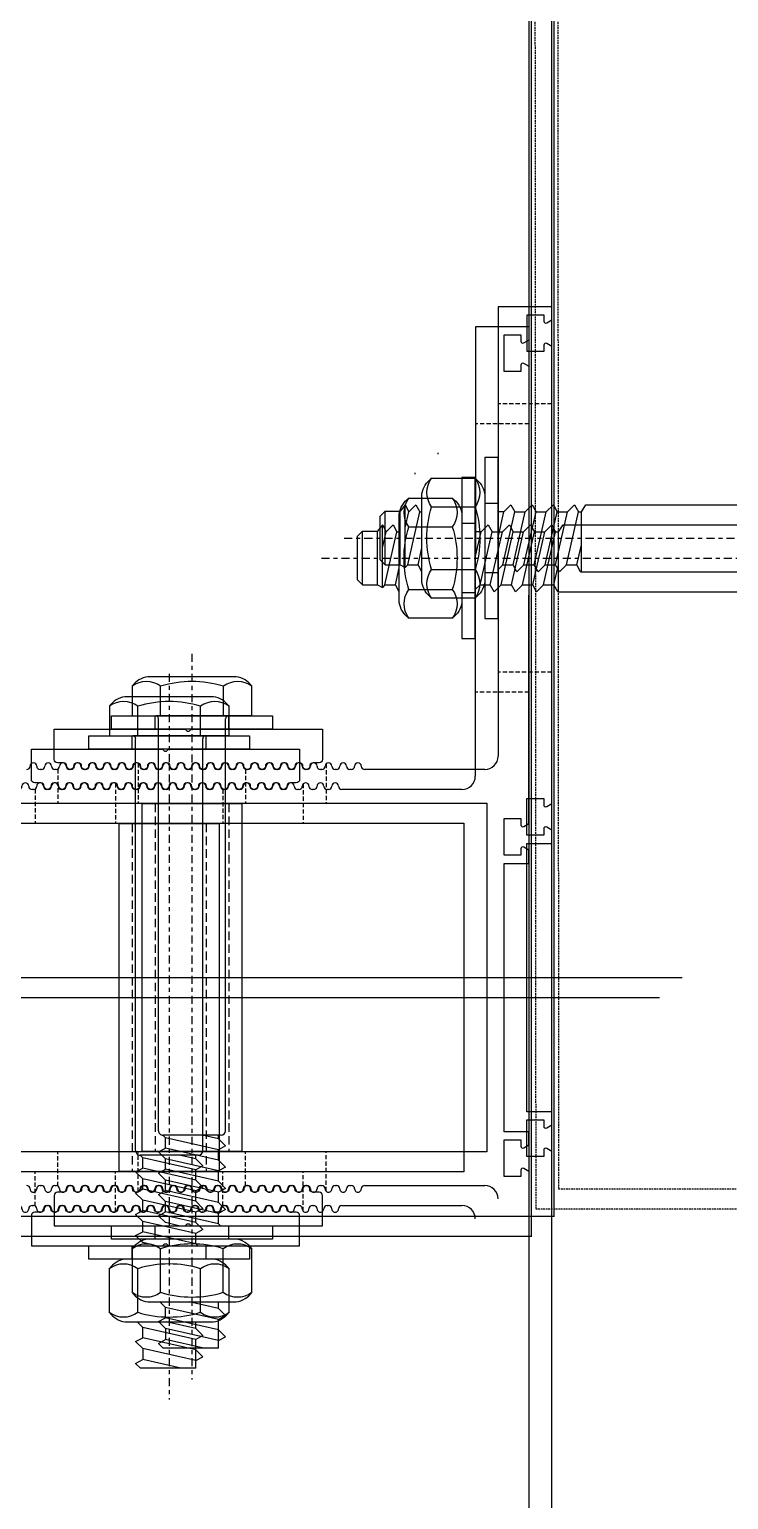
# Model space of a CAD drawing. Header units: inches. Extents: x 4821 to 127877, y 58012 to 433683.
# Drawn here: x 34512.4 to 34616.7, y 148843.4 to 149062.5 of the extents above; entities that cross this region are included whole.
import ezdxf

# ---------------------------------------------------------------- set-up
doc = ezdxf.new("R2010")
doc.units = ezdxf.units.IN
doc.header["$MEASUREMENT"] = 0
for name, pattern in [('$0$HIDDEN', [0.375, 0.25, -0.125]), ('$1$Center', [29.999999, 12, -6, 6, -6]), ('$1$DASHED', [19.05, 12.7, -6.35])]:
    doc.linetypes.add(name, pattern=pattern)
for name, color, linetype in [('$1$BEAM', 2, 'Continuous'), ('A-WAL-CMU', 7, 'Continuous'), ('A-WAL-LOW', 41, 'Continuous'), ('A-WIN', 141, 'Continuous')]:
    doc.layers.add(name, color=color, linetype=linetype)

# ---------------------------------------------------------------- blocks, each defined once
blk = doc.blocks.new('$1$samola')
at = {"color": 71}
for p, q in [((-4.67, 7.92), (-4.67, 1.43)), ((4.68, 7.92), (4.68, 1.43))]:
    blk.add_line(p, q, dxfattribs=at)
blk.add_lwpolyline([(-8.93, 1.43, 0.202618), (-6.6, 0), (6.6, 0, 0.202618), (8.93, 1.43), (8.93, 7.92, 0.202618), (6.6, 9.35), (-6.6, 9.35, 0.202618), (-8.93, 7.92)], format="xyb", close=True, dxfattribs=at)
for points in [[(8.93, 7.92, 0.330304), (4.68, 7.92, 0.151843), (-4.67, 7.92, 0.330304), (-8.93, 7.92)], [(-8.93, 1.43, 0.330304), (-4.67, 1.43, 0.151843), (4.68, 1.43, 0.330304), (8.93, 1.43)]]:
    blk.add_lwpolyline(points, format="xyb", dxfattribs=at)
blk = doc.blocks.new('$1$GSAnchorM10x100')
at = {"layer": '$1$BEAM', "color": 71}
for p, q in [((-81.41, -6), (-81.41, 6)), ((-78.91, 6), (-81.41, 6)), ((-78.91, -6), (-78.91, 6)), ((-78.91, 6), (-69.41, 3.96)), ((-69.41, 1), (-69.41, 4.96)), ((-64.08, 4.96), (-69.41, 4.96)), ((-64.09, 4.68), (-63.94, 4.11)), ((-63.76, 5.28), (-62.12, 5.8)), ((-60.31, 5.02), (-60.04, 4.45)), ((-44.41, 4.96), (-60.28, 4.96)), ((-44.41, 1), (-44.41, 4.96)), ((-13.09, 4.96), (-42.41, 4.96)), ((-42.41, -5.04), (-42.41, 4.96)), ((-12.41, 3.92), (-13.09, 4.96)), ((-11.4, 4.96), (-11.98, 3.92)), ((-10.36, 3.92), (-11.4, 4.96)), ((-8.24, 4.96), (-8.82, 3.92)), ((-7.19, 3.92), (-8.24, 4.96)), ((-5.08, 4.96), (-5.65, 3.92)), ((-4.03, 3.92), (-5.08, 4.96)), ((-1.91, 4.96), (-2.49, 3.92)), ((-0.86, 3.92), (-1.91, 4.96)), ((0, 5.16), (2, 5.16)), ((12.25, 4.96), (11.68, 3.92)), ((13.3, 3.92), (12.26, 4.96)), ((13.84, 4.96), (13.3, 3.92)), ((13.84, -4.37), (13.84, 4.96)), ((13.84, 4.96), (14.59, 4)), ((-60.49, 3.74), (-63.46, 3.74)), ((-42.41, 2.96), (-44.41, 2.96)), ((-12.41, -5), (-12.41, 3.92)), ((-11.98, 3.92), (-12.41, 3.92)), ((-10.19, -3.99), (-11.98, 3.92)), ((-8.57, -3.99), (-10.36, 3.92)), ((-8.82, 3.92), (-10.36, 3.92)), ((-7.03, -3.99), (-8.82, 3.92)), ((-5.4, -3.99), (-7.19, 3.92)), ((-5.65, 3.92), (-7.19, 3.92)), ((-3.86, -3.99), (-5.65, 3.92)), ((-2.24, -3.99), (-4.03, 3.92)), ((-2.49, 3.92), (-4.03, 3.92)), ((-0.7, -3.99), (-2.49, 3.92)), ((0, 0.1), (-0.86, 3.92)), ((-0.86, 3.92), (0, 3.92)), ((11.68, 3.92), (11.35, 3.92)), ((13.47, -3.99), (11.68, 3.92)), ((13.84, 1.52), (13.3, 3.92)), ((14.59, -4), (14.59, 4)), ((16.84, 4), (14.59, 4)), ((16.84, -4), (16.84, 4)), ((16.84, 4), (17.59, 3.25)), ((17.59, -3.25), (17.59, 3.25)), ((-59.41, 1), (-69.41, 1)), ((-59.41, 1), (-59.41, 1.54)), ((-54.41, 1), (-54.41, 1.54)), ((-44.41, 1), (-54.41, 1)), ((-69.41, -5.04), (-69.41, -1)), ((-59.41, -1), (-69.41, -1)), ((-59.41, -1.54), (-59.41, -1)), ((-44.41, -1), (-54.41, -1)), ((-54.41, -1.54), (-54.41, -1)), ((-44.41, -5.04), (-44.41, -1)), ((-11.73, -3.99), (-12.41, -1.02)), ((11.92, -3.99), (11.35, -1.45)), ((-78.91, -6), (-69.41, -4.04)), ((-64.09, -4.68), (-63.94, -4.11)), ((-60.49, -3.74), (-63.46, -3.74)), ((-42.41, -3.04), (-44.41, -3.04)), ((-12.31, -5.04), (-11.73, -3.99)), ((-10.19, -3.99), (-11.73, -3.99)), ((-10.19, -3.99), (-9.14, -5.04)), ((-9.14, -5.04), (-8.57, -3.99)), ((-7.03, -3.99), (-8.57, -3.99)), ((-7.03, -3.99), (-5.98, -5.04)), ((-5.98, -5.04), (-5.4, -3.99)), ((-3.86, -3.99), (-5.4, -3.99)), ((-3.86, -3.99), (-2.81, -5.04)), ((-2.81, -5.04), (-2.24, -3.99)), ((-0.7, -3.99), (-2.24, -3.99)), ((-0.7, -3.99), (0, -4.69)), ((11.35, -5.04), (11.92, -3.99)), ((13.47, -3.99), (11.92, -3.99)), ((13.47, -3.99), (13.84, -4.37)), ((14.59, -4), (13.84, -4.37)), ((16.84, -4), (14.59, -4)), ((16.84, -4), (17.59, -3.25)), ((-78.91, -6), (-81.41, -6)), ((-64.05, -5.04), (-69.41, -5.04)), ((-63.76, -5.28), (-62.12, -5.8)), ((-44.41, -5.04), (-60.32, -5.04)), ((-60.31, -5.02), (-60.04, -4.45)), ((-12.31, -5.04), (-42.41, -5.04)), ((-12.41, -4.94), (-12.31, -5.04)), ((0, -5.16), (2, -5.16))]:
    blk.add_line(p, q, dxfattribs=at)
blk.add_lwpolyline([(2, -12), (0, -12), (0, 12), (2, 12)], close=True, dxfattribs=at)
for centre, radius, start, end in [((-63.61, 4.81), 0.5, 107.63, 195.0687), ((-61.66, 4.37), 1.5, 25.4904, 107.63), ((-60.49, 4.24), 0.5, 270, 25.4904), ((-63.46, 4.24), 0.5, 195.0687, 270), ((-56.91, 1.54), 2.5, 0, 180), ((-56.91, 0.95), 2.5, 0, 180), ((-56.91, -1.01), 2.5, 180, 0), ((-56.91, -1.54), 2.5, 180, 0), ((-63.46, -4.24), 0.5, 90, 164.9313), ((-60.49, -4.24), 0.5, 334.5096, 90), ((-63.61, -4.81), 0.5, 164.9313, 252.37), ((-61.66, -4.37), 1.5, 252.37, 334.5096)]:
    blk.add_arc(centre, radius, start, end, dxfattribs=at)
at = {"color": 2, "linetype": '$1$Center', "ltscale": 0.1}
blk.add_line((22.95, 0), (-83.79, 0), dxfattribs=at)
at = {"layer": '$1$BEAM', "color": 71, "rotation": 270}
blk.add_blockref('$1$samola', (2, 0), dxfattribs=at)
blk = doc.blocks.new('FIRST SLAB EDGE')
at = {"layer": '$1$BEAM', "color": 31, "linetype": '$1$DASHED', "ltscale": 0.05, "extrusion": (-5.69003e-07, 1.56101e-06, 1)}
for p, q in [((1142767.3, -1728392.35, 0), (1142759.3, -1728392.35, 0)), ((1142767.29, -1728432.35, 0), (1142759.29, -1728432.35, 0)), ((1142705.64, -1728445.92, 0), (1142705.64, -1728451.85, 0)), ((1142733.64, -1728445.99, 0), (1142733.64, -1728451.85, 0)), ((1142693.64, -1728446.78, 0), (1142693.64, -1728451.85, 0)), ((1142721.64, -1728446.83, 0), (1142721.64, -1728451.85, 0)), ((1142693.64, -1728508.92, 0), (1142693.64, -1728503.85, 0)), ((1142705.64, -1728509.78, 0), (1142705.64, -1728503.85, 0)), ((1142721.64, -1728508.87, 0), (1142721.64, -1728503.85, 0)), ((1142733.64, -1728509.71, 0), (1142733.64, -1728503.85, 0))]:
    blk.add_line(p, q, dxfattribs=at)
at = {"layer": '$1$BEAM', "color": 21, "linetype": '$1$DASHED', "ltscale": 0.1, "extrusion": (-5.69003e-07, 1.56101e-06, 1)}
for p, q in [((1142708.14, -1728451.95, 0), (1142708.14, -1728503.75, 0)), ((1142719.14, -1728451.95, 0), (1142719.14, -1728503.75, 0))]:
    blk.add_line(p, q, dxfattribs=at)
at = {"layer": '$1$BEAM', "extrusion": (-5.69003e-07, 1.56101e-06, 1)}
blk.add_line((1142709.69, -1728530.19, 0), (1142708.64, -1728529.14, 0), dxfattribs=at)
at = {"layer": '$1$BEAM', "color": 21, "extrusion": (-5.69003e-07, 1.56101e-06, 1), "elevation": -3.35}
blk.add_lwpolyline([(1142706.14, -1728451.95), (1142706.14, -1728503.75), (1142721.14, -1728503.75), (1142721.14, -1728451.95)], close=True, dxfattribs=at)
at = {"color": 31, "extrusion": (-5.69003e-07, 1.56101e-06, 1)}
for p, q in [((1142759.3, -1728377.85, 0), (1142759.29, -1728444.85, 0)), ((1142767.3, -1728377.85, 0), (1142759.3, -1728377.85, 0)), ((1142767.3, -1728379.83, 0), (1142767.3, -1728377.85, 0)), ((1142763.6, -1728384.55, 0), (1142763.6, -1728379.05, 0)), ((1142763.6, -1728379.05, 0), (1142766.1, -1728379.05, 0)), ((1142766.1, -1728379.05, 0), (1142766.1, -1728380, 0)), ((1142766.55, -1728380.26, 0), (1142767.3, -1728379.83, 0)), ((1142766.1, -1728384.55, 0), (1142763.6, -1728384.55, 0)), ((1142766.1, -1728383.6, 0), (1142766.1, -1728384.55, 0)), ((1142767.3, -1728383.77, 0), (1142766.55, -1728383.34, 0)), ((1142767.29, -1728451.93, 0), (1142767.3, -1728383.77, 0)), ((1142691.19, -1728446.85, 0), (1142690.99, -1728446.85, 0)), ((1142693.39, -1728446.85, 0), (1142693.19, -1728446.85, 0)), ((1142695.59, -1728446.85, 0), (1142695.39, -1728446.85, 0)), ((1142697.79, -1728446.85, 0), (1142697.59, -1728446.85, 0)), ((1142699.99, -1728446.85, 0), (1142699.79, -1728446.85, 0)), ((1142702.19, -1728446.85, 0), (1142701.99, -1728446.85, 0)), ((1142704.39, -1728446.85, 0), (1142704.19, -1728446.85, 0)), ((1142706.59, -1728446.85, 0), (1142706.39, -1728446.85, 0)), ((1142708.79, -1728446.85, 0), (1142708.59, -1728446.85, 0)), ((1142710.99, -1728446.85, 0), (1142710.79, -1728446.85, 0)), ((1142713.19, -1728446.85, 0), (1142712.99, -1728446.85, 0)), ((1142715.39, -1728446.85, 0), (1142715.19, -1728446.85, 0)), ((1142717.59, -1728446.85, 0), (1142717.39, -1728446.85, 0)), ((1142719.79, -1728446.85, 0), (1142719.59, -1728446.85, 0)), ((1142721.99, -1728446.85, 0), (1142721.79, -1728446.85, 0)), ((1142724.19, -1728446.85, 0), (1142723.99, -1728446.85, 0)), ((1142726.39, -1728446.85, 0), (1142726.19, -1728446.85, 0)), ((1142728.59, -1728446.85, 0), (1142728.39, -1728446.85, 0)), ((1142730.79, -1728446.85, 0), (1142730.59, -1728446.85, 0)), ((1142732.99, -1728446.85, 0), (1142732.79, -1728446.85, 0)), ((1142735.19, -1728446.85, 0), (1142734.99, -1728446.85, 0)), ((1142737.39, -1728446.85, 0), (1142737.19, -1728446.85, 0)), ((1142757.29, -1728446.85, 0), (1142739.39, -1728446.85, 0)), ((1142669.69, -1728451.85, 0), (1142757.59, -1728451.85, 0)), ((1142757.59, -1728451.85, 0), (1142757.59, -1728503.85, 0)), ((1142763.59, -1728456.65, 0), (1142763.59, -1728451.15, 0)), ((1142763.59, -1728451.15, 0), (1142766.09, -1728451.15, 0)), ((1142766.09, -1728451.15, 0), (1142766.09, -1728452.1, 0)), ((1142766.54, -1728452.36, 0), (1142767.29, -1728451.93, 0)), ((1142766.09, -1728456.65, 0), (1142763.59, -1728456.65, 0)), ((1142766.09, -1728455.7, 0), (1142766.09, -1728456.65, 0)), ((1142767.29, -1728455.87, 0), (1142766.54, -1728455.44, 0)), ((1142767.29, -1728457.85, 0), (1142767.29, -1728455.87, 0)), ((1142763.59, -1728497.85, 0), (1142763.59, -1728457.85, 0)), ((1142763.59, -1728457.85, 0), (1142767.29, -1728457.85, 0)), ((1142767.29, -1728497.85, 0), (1142763.59, -1728497.85, 0)), ((1142763.59, -1728504.55, 0), (1142763.59, -1728499.05, 0)), ((1142763.59, -1728499.05, 0), (1142766.09, -1728499.05, 0)), ((1142766.09, -1728499.05, 0), (1142766.09, -1728500, 0)), ((1142767.29, -1728499.83, 0), (1142767.29, -1728497.85, 0)), ((1142766.54, -1728500.26, 0), (1142767.29, -1728499.83, 0)), ((1142767.29, -1728503.77, 0), (1142766.54, -1728503.34, 0)), ((1142757.59, -1728503.85, 0), (1142669.69, -1728503.85, 0)), ((1142766.09, -1728504.55, 0), (1142763.59, -1728504.55, 0)), ((1142766.09, -1728503.6, 0), (1142766.09, -1728504.55, 0)), ((1142690.99, -1728508.85, 0), (1142691.19, -1728508.85, 0)), ((1142693.19, -1728508.85, 0), (1142693.39, -1728508.85, 0)), ((1142695.39, -1728508.85, 0), (1142695.59, -1728508.85, 0)), ((1142697.59, -1728508.85, 0), (1142697.79, -1728508.85, 0)), ((1142699.79, -1728508.85, 0), (1142699.99, -1728508.85, 0)), ((1142701.99, -1728508.85, 0), (1142702.19, -1728508.85, 0)), ((1142704.19, -1728508.85, 0), (1142704.39, -1728508.85, 0)), ((1142706.39, -1728508.85, 0), (1142706.59, -1728508.85, 0)), ((1142708.59, -1728508.85, 0), (1142708.79, -1728508.85, 0)), ((1142710.79, -1728508.85, 0), (1142710.99, -1728508.85, 0)), ((1142712.99, -1728508.85, 0), (1142713.19, -1728508.85, 0)), ((1142715.19, -1728508.85, 0), (1142715.39, -1728508.85, 0)), ((1142717.39, -1728508.85, 0), (1142717.59, -1728508.85, 0)), ((1142719.59, -1728508.85, 0), (1142719.79, -1728508.85, 0)), ((1142721.79, -1728508.85, 0), (1142721.99, -1728508.85, 0)), ((1142723.99, -1728508.85, 0), (1142724.19, -1728508.85, 0)), ((1142726.19, -1728508.85, 0), (1142726.39, -1728508.85, 0)), ((1142728.39, -1728508.85, 0), (1142728.59, -1728508.85, 0)), ((1142730.59, -1728508.85, 0), (1142730.79, -1728508.85, 0)), ((1142732.79, -1728508.85, 0), (1142732.99, -1728508.85, 0)), ((1142734.99, -1728508.85, 0), (1142735.19, -1728508.85, 0)), ((1142737.19, -1728508.85, 0), (1142737.39, -1728508.85, 0)), ((1142739.39, -1728508.85, 0), (1142757.29, -1728508.85, 0))]:
    blk.add_line(p, q, dxfattribs=at)
at = {"color": 16, "linetype": 'Continuous', "extrusion": (-5.69003e-07, 1.56101e-06, 1)}
blk.add_line((1142750.29, -1728399.65, 0), (1142750.29, -1728399.85, 0), dxfattribs=at)
at = {"color": 2, "linetype": '$1$Center', "ltscale": 0.1, "extrusion": (-5.69003e-07, 1.56101e-06, 1)}
blk.add_line((1142713.64, -1728429.59, 0), (1142713.64, -1728537.78, 0), dxfattribs=at)
at = {"color": 71, "extrusion": (-5.69003e-07, 1.56101e-06, 1)}
for p, q in [((1142708.97, -1728438.85, 0), (1142708.97, -1728434.44, 0)), ((1142718.32, -1728438.85, 0), (1142718.32, -1728434.44, 0)), ((1142704.72, -1728438.85, 0), (1142708.23, -1728438.85, 0)), ((1142708.14, -1728440.85, 0), (1142708.14, -1728438.85, 0)), ((1142719.06, -1728438.85, 0), (1142708.23, -1728438.85, 0)), ((1142708.64, -1728500.68, 0), (1142708.64, -1728439.27, 0)), ((1142718.65, -1728500.68, 0), (1142718.65, -1728439.27, 0)), ((1142722.57, -1728438.85, 0), (1142719.06, -1728438.85, 0)), ((1142719.15, -1728440.85, 0), (1142719.15, -1728438.85, 0)), ((1142709.69, -1728501.74, 0), (1142709.3, -1728501.35, 0)), ((1142717.98, -1728501.35, 0), (1142709.31, -1728501.35, 0)), ((1142717.6, -1728501.9, 0), (1142715.15, -1728501.35, 0)), ((1142717.6, -1728501.9, 0), (1142717.6, -1728501.35, 0)), ((1142708.64, -1728503.85, 0), (1142709.69, -1728503.28, 0)), ((1142717.6, -1728503.53, 0), (1142709.69, -1728501.74, 0)), ((1142709.69, -1728503.28, 0), (1142709.69, -1728501.74, 0)), ((1142717.6, -1728505.07, 0), (1142709.69, -1728503.28, 0)), ((1142717.6, -1728501.9, 0), (1142718.65, -1728502.95, 0)), ((1142718.65, -1728502.95, 0), (1142717.6, -1728503.53, 0)), ((1142717.6, -1728505.07, 0), (1142717.6, -1728503.53, 0)), ((1142709.69, -1728504.9, 0), (1142708.64, -1728503.85, 0)), ((1142717.6, -1728506.69, 0), (1142709.69, -1728504.9, 0)), ((1142709.69, -1728506.44, 0), (1142709.69, -1728504.9, 0)), ((1142717.6, -1728505.07, 0), (1142718.65, -1728506.12, 0)), ((1142708.64, -1728507.02, 0), (1142709.69, -1728506.44, 0)), ((1142709.69, -1728508.07, 0), (1142708.64, -1728507.02, 0)), ((1142717.6, -1728508.23, 0), (1142709.69, -1728506.44, 0)), ((1142718.65, -1728506.12, 0), (1142717.6, -1728506.69, 0)), ((1142717.6, -1728508.23, 0), (1142717.6, -1728506.69, 0)), ((1142708.64, -1728510.18, 0), (1142709.69, -1728509.61, 0)), ((1142717.6, -1728509.85, 0), (1142709.69, -1728508.07, 0)), ((1142709.69, -1728509.61, 0), (1142709.69, -1728508.07, 0)), ((1142717.6, -1728511.4, 0), (1142709.69, -1728509.61, 0)), ((1142717.6, -1728508.23, 0), (1142718.65, -1728509.28, 0)), ((1142718.65, -1728509.28, 0), (1142717.6, -1728509.85, 0)), ((1142717.6, -1728511.4, 0), (1142717.6, -1728509.85, 0)), ((1142709.69, -1728511.23, 0), (1142708.64, -1728510.18, 0)), ((1142709.69, -1728512.77, 0), (1142709.69, -1728511.23, 0)), ((1142717.6, -1728513.02, 0), (1142709.69, -1728511.23, 0)), ((1142717.6, -1728511.4, 0), (1142718.65, -1728512.44, 0)), ((1142708.64, -1728513.35, 0), (1142709.69, -1728512.77, 0)), ((1142709.69, -1728514.39, 0), (1142708.64, -1728513.35, 0)), ((1142717.6, -1728514.56, 0), (1142709.69, -1728512.77, 0)), ((1142711.7, -1728514.85, 0), (1142709.69, -1728514.39, 0)), ((1142718.65, -1728512.44, 0), (1142717.6, -1728513.02, 0)), ((1142717.6, -1728514.56, 0), (1142717.6, -1728513.02, 0)), ((1142708.14, -1728516.85, 0), (1142708.14, -1728514.85, 0)), ((1142717.6, -1728514.56, 0), (1142717.89, -1728514.85, 0)), ((1142719.15, -1728516.85, 0), (1142719.15, -1728514.85, 0)), ((1142709.69, -1728527.03, 0), (1142708.86, -1728526.2, 0)), ((1142717.6, -1728528.82, 0), (1142709.69, -1728527.03, 0)), ((1142709.69, -1728528.57, 0), (1142709.69, -1728527.03, 0)), ((1142717.6, -1728527.19, 0), (1142713.21, -1728526.2, 0)), ((1142717.6, -1728527.19, 0), (1142717.6, -1728526.2, 0)), ((1142717.6, -1728527.19, 0), (1142718.65, -1728528.24, 0)), ((1142708.64, -1728529.14, 0), (1142709.69, -1728528.57, 0)), ((1142717.6, -1728530.36, 0), (1142709.69, -1728528.57, 0)), ((1142718.65, -1728528.24, 0), (1142717.6, -1728528.82, 0)), ((1142717.6, -1728530.36, 0), (1142717.6, -1728528.82, 0)), ((1142708.64, -1728532.39, 0), (1142709.69, -1728531.81, 0)), ((1142717.6, -1728531.98, 0), (1142709.69, -1728530.19, 0)), ((1142709.69, -1728530.19, 0), (1142709.69, -1728531.81, 0)), ((1142715.4, -1728533.11, 0), (1142709.69, -1728531.81, 0)), ((1142717.6, -1728531.98, 0), (1142717.6, -1728530.35, 0)), ((1142717.6, -1728530.36, 0), (1142718.65, -1728531.4, 0)), ((1142717.6, -1728531.98, 0), (1142718.65, -1728531.4, 0)), ((1142717.6, -1728533.11, 0), (1142717.6, -1728531.98, 0)), ((1142709.36, -1728533.11, 0), (1142708.64, -1728532.39, 0)), ((1142717.61, -1728533.11, 0), (1142709.36, -1728533.11, 0))]:
    blk.add_line(p, q, dxfattribs=at)
at = {"color": 81, "linetype": '$1$Center', "ltscale": 25, "extrusion": (-5.69003e-07, 1.56101e-06, 1)}
blk.add_line((1142532.46, -1728477.85, 0), (1142786.76, -1728477.85, 0), dxfattribs=at)
at = {"color": 71, "extrusion": (-5.69003e-07, 1.56101e-06, 1), "elevation": -3.35}
for points in [[(1142722.57, -1728438.85), (1142722.57, -1728434.44, 0.202618), (1142720.25, -1728433.02), (1142707.04, -1728433.02, 0.202618), (1142704.72, -1728434.44), (1142704.72, -1728438.85)], [(1142722.57, -1728434.44, 0.330304), (1142718.32, -1728434.44, 0.151843), (1142708.97, -1728434.44, 0.330304), (1142704.72, -1728434.44)]]:
    blk.add_lwpolyline(points, format="xyb", dxfattribs=at)
for points in [[(1142725.64, -1728438.85), (1142725.64, -1728440.85), (1142701.64, -1728440.85), (1142701.64, -1728438.85)], [(1142725.64, -1728514.85), (1142725.64, -1728516.85), (1142701.64, -1728516.85), (1142701.64, -1728514.85)]]:
    blk.add_lwpolyline(points, close=True, dxfattribs=at)
at = {"color": 31, "extrusion": (-5.69003e-07, 1.56101e-06, 1), "elevation": -3.35}
for points in [[(1142698.69, -1728445.85, 0.414214), (1142698.19, -1728446.35, -1), (1142697.19, -1728446.35, 0.414214), (1142696.69, -1728445.85), (1142696.49, -1728445.85, 0.414214), (1142695.99, -1728446.35, -1), (1142694.99, -1728446.35, 0.414214), (1142694.49, -1728445.85), (1142693.59, -1728445.85, -0.414214), (1142693.09, -1728445.35), (1142693.09, -1728440.85), (1142712.64, -1728440.85), (1142712.94, -1728441.15), (1142713.24, -1728441.15), (1142713.54, -1728440.85), (1142733.09, -1728440.85), (1142733.09, -1728445.35, -0.414214), (1142732.59, -1728445.85), (1142731.69, -1728445.85, 0.414214), (1142731.19, -1728446.35, -1), (1142730.19, -1728446.35, 0.414214), (1142729.69, -1728445.85), (1142729.49, -1728445.85, 0.414214), (1142728.99, -1728446.35, -1), (1142727.99, -1728446.35, 0.414214), (1142727.49, -1728445.85), (1142727.29, -1728445.85, 0.414214), (1142726.79, -1728446.35, -1), (1142725.79, -1728446.35, 0.414214), (1142725.29, -1728445.85), (1142725.09, -1728445.85, 0.414214), (1142724.59, -1728446.35, -1), (1142723.59, -1728446.35, 0.414214), (1142723.09, -1728445.85), (1142722.89, -1728445.85, 0.414214), (1142722.39, -1728446.35, -1), (1142721.39, -1728446.35, 0.414214), (1142720.89, -1728445.85), (1142720.69, -1728445.85, 0.414214), (1142720.19, -1728446.35, -1), (1142719.19, -1728446.35, 0.414214), (1142718.69, -1728445.85), (1142718.49, -1728445.85, 0.414214), (1142717.99, -1728446.35, -1), (1142716.99, -1728446.35, 0.414214), (1142716.49, -1728445.85), (1142716.29, -1728445.85, 0.414214), (1142715.79, -1728446.35, -1), (1142714.79, -1728446.35, 0.414214), (1142714.29, -1728445.85), (1142714.09, -1728445.85, 0.414214), (1142713.59, -1728446.35, -1), (1142712.59, -1728446.35, 0.414214), (1142712.09, -1728445.85), (1142711.89, -1728445.85, 0.414214), (1142711.39, -1728446.35, -1), (1142710.39, -1728446.35, 0.414214), (1142709.89, -1728445.85), (1142709.69, -1728445.85, 0.414214), (1142709.19, -1728446.35, -1), (1142708.19, -1728446.35, 0.414214), (1142707.69, -1728445.85), (1142707.49, -1728445.85, 0.414214), (1142706.99, -1728446.35, -1), (1142705.99, -1728446.35, 0.414214), (1142705.49, -1728445.85), (1142705.29, -1728445.85, 0.414214), (1142704.79, -1728446.35, -1), (1142703.79, -1728446.35, 0.414214), (1142703.29, -1728445.85), (1142703.09, -1728445.85, 0.414214), (1142702.59, -1728446.35, -1), (1142701.59, -1728446.35, 0.414214), (1142701.09, -1728445.85), (1142700.89, -1728445.85, 0.414214), (1142700.39, -1728446.35, -1), (1142699.39, -1728446.35, 0.414214), (1142698.89, -1728445.85)], [(1142698.69, -1728509.85, -0.414214), (1142698.19, -1728509.35, 1), (1142697.19, -1728509.35, -0.414214), (1142696.69, -1728509.85), (1142696.49, -1728509.85, -0.414214), (1142695.99, -1728509.35, 1), (1142694.99, -1728509.35, -0.414214), (1142694.49, -1728509.85), (1142693.59, -1728509.85, 0.414214), (1142693.09, -1728510.35), (1142693.09, -1728514.85), (1142712.64, -1728514.85), (1142712.94, -1728514.55), (1142713.24, -1728514.55), (1142713.54, -1728514.85), (1142733.09, -1728514.85), (1142733.09, -1728510.35, 0.414214), (1142732.59, -1728509.85), (1142731.69, -1728509.85, -0.414214), (1142731.19, -1728509.35, 1), (1142730.19, -1728509.35, -0.414214), (1142729.69, -1728509.85), (1142729.49, -1728509.85, -0.414214), (1142728.99, -1728509.35, 1), (1142727.99, -1728509.35, -0.414214), (1142727.49, -1728509.85), (1142727.29, -1728509.85, -0.414214), (1142726.79, -1728509.35, 1), (1142725.79, -1728509.35, -0.414214), (1142725.29, -1728509.85), (1142725.09, -1728509.85, -0.414214), (1142724.59, -1728509.35, 1), (1142723.59, -1728509.35, -0.414214), (1142723.09, -1728509.85), (1142722.89, -1728509.85, -0.414214), (1142722.39, -1728509.35, 1), (1142721.39, -1728509.35, -0.414214), (1142720.89, -1728509.85), (1142720.69, -1728509.85, -0.414214), (1142720.19, -1728509.35, 1), (1142719.19, -1728509.35, -0.414214), (1142718.69, -1728509.85), (1142718.49, -1728509.85, -0.414214), (1142717.99, -1728509.35, 1), (1142716.99, -1728509.35, -0.414214), (1142716.49, -1728509.85), (1142716.29, -1728509.85, -0.414214), (1142715.79, -1728509.35, 1), (1142714.79, -1728509.35, -0.414214), (1142714.29, -1728509.85), (1142714.09, -1728509.85, -0.414214), (1142713.59, -1728509.35, 1), (1142712.59, -1728509.35, -0.414214), (1142712.09, -1728509.85), (1142711.89, -1728509.85, -0.414214), (1142711.39, -1728509.35, 1), (1142710.39, -1728509.35, -0.414214), (1142709.89, -1728509.85), (1142709.69, -1728509.85, -0.414214), (1142709.19, -1728509.35, 1), (1142708.19, -1728509.35, -0.414214), (1142707.69, -1728509.85), (1142707.49, -1728509.85, -0.414214), (1142706.99, -1728509.35, 1), (1142705.99, -1728509.35, -0.414214), (1142705.49, -1728509.85), (1142705.29, -1728509.85, -0.414214), (1142704.79, -1728509.35, 1), (1142703.79, -1728509.35, -0.414214), (1142703.29, -1728509.85), (1142703.09, -1728509.85, -0.414214), (1142702.59, -1728509.35, 1), (1142701.59, -1728509.35, -0.414214), (1142701.09, -1728509.85), (1142700.89, -1728509.85, -0.414214), (1142700.39, -1728509.35, 1), (1142699.39, -1728509.35, -0.414214), (1142698.89, -1728509.85)]]:
    blk.add_lwpolyline(points, format="xyb", close=True, dxfattribs=at)
at = {"color": 31, "extrusion": (-5.69003e-07, 1.56101e-06, 1)}
for centre, radius, start, end in [((1142766.4, -1728380, -3.35), 0.3, 179.9998, 299.9998), ((1142766.4, -1728383.6, -3.35), 0.3, 59.9998, 179.9998), ((1142688.99, -1728446.35, -3.35), 0.5, 269.9998, 359.9998), ((1142689.99, -1728446.35, -3.35), 0.5, 359.9998, 179.9998), ((1142690.99, -1728446.35, -3.35), 0.5, 179.9998, 269.9998), ((1142691.19, -1728446.35, -3.35), 0.5, 269.9998, 359.9998), ((1142692.19, -1728446.35, -3.35), 0.5, 359.9998, 179.9998), ((1142693.19, -1728446.35, -3.35), 0.5, 179.9998, 269.9998), ((1142693.39, -1728446.35, -3.35), 0.5, 269.9998, 359.9998), ((1142694.39, -1728446.35, -3.35), 0.5, 359.9998, 179.9998), ((1142695.39, -1728446.35, -3.35), 0.5, 179.9998, 269.9998), ((1142695.59, -1728446.35, -3.35), 0.5, 269.9998, 359.9998), ((1142696.59, -1728446.35, -3.35), 0.5, 359.9998, 179.9998), ((1142697.59, -1728446.35, -3.35), 0.5, 179.9998, 269.9998), ((1142697.79, -1728446.35, -3.35), 0.5, 269.9998, 359.9998), ((1142698.79, -1728446.35, -3.35), 0.5, 359.9998, 179.9998), ((1142699.79, -1728446.35, -3.35), 0.5, 179.9998, 269.9998), ((1142699.99, -1728446.35, -3.35), 0.5, 269.9998, 359.9998), ((1142700.99, -1728446.35, -3.35), 0.5, 359.9998, 179.9998), ((1142701.99, -1728446.35, -3.35), 0.5, 179.9998, 269.9998), ((1142702.19, -1728446.35, -3.35), 0.5, 269.9998, 359.9998), ((1142703.19, -1728446.35, -3.35), 0.5, 359.9998, 179.9998), ((1142704.19, -1728446.35, -3.35), 0.5, 179.9998, 269.9998), ((1142704.39, -1728446.35, -3.35), 0.5, 269.9998, 359.9998), ((1142705.39, -1728446.35, -3.35), 0.5, 359.9998, 179.9998), ((1142706.39, -1728446.35, -3.35), 0.5, 179.9998, 269.9998), ((1142706.59, -1728446.35, -3.35), 0.5, 269.9998, 359.9998), ((1142707.59, -1728446.35, -3.35), 0.5, 359.9998, 179.9998), ((1142708.59, -1728446.35, -3.35), 0.5, 179.9998, 269.9998), ((1142708.79, -1728446.35, -3.35), 0.5, 269.9998, 359.9998), ((1142709.79, -1728446.35, -3.35), 0.5, 359.9998, 179.9998), ((1142710.79, -1728446.35, -3.35), 0.5, 179.9998, 269.9998), ((1142710.99, -1728446.35, -3.35), 0.5, 269.9998, 359.9998), ((1142711.99, -1728446.35, -3.35), 0.5, 359.9998, 179.9998), ((1142712.99, -1728446.35, -3.35), 0.5, 179.9998, 269.9998), ((1142713.19, -1728446.35, -3.35), 0.5, 269.9998, 359.9998), ((1142714.19, -1728446.35, -3.35), 0.5, 359.9998, 179.9998), ((1142715.19, -1728446.35, -3.35), 0.5, 179.9998, 269.9998), ((1142715.39, -1728446.35, -3.35), 0.5, 269.9998, 359.9998), ((1142716.39, -1728446.35, -3.35), 0.5, 359.9998, 179.9998), ((1142717.39, -1728446.35, -3.35), 0.5, 179.9998, 269.9998), ((1142717.59, -1728446.35, -3.35), 0.5, 269.9998, 359.9998), ((1142718.59, -1728446.35, -3.35), 0.5, 359.9998, 179.9998), ((1142719.59, -1728446.35, -3.35), 0.5, 179.9998, 269.9998), ((1142719.79, -1728446.35, -3.35), 0.5, 269.9998, 359.9998), ((1142720.79, -1728446.35, -3.35), 0.5, 359.9998, 179.9998), ((1142721.79, -1728446.35, -3.35), 0.5, 179.9998, 269.9998), ((1142721.99, -1728446.35, -3.35), 0.5, 269.9998, 359.9998), ((1142722.99, -1728446.35, -3.35), 0.5, 359.9998, 179.9998), ((1142723.99, -1728446.35, -3.35), 0.5, 179.9998, 269.9998), ((1142724.19, -1728446.35, -3.35), 0.5, 269.9998, 359.9998), ((1142725.19, -1728446.35, -3.35), 0.5, 359.9998, 179.9998), ((1142726.19, -1728446.35, -3.35), 0.5, 179.9998, 269.9998), ((1142726.39, -1728446.35, -3.35), 0.5, 269.9998, 359.9998), ((1142727.39, -1728446.35, -3.35), 0.5, 359.9998, 179.9998), ((1142728.39, -1728446.35, -3.35), 0.5, 179.9998, 269.9998), ((1142728.59, -1728446.35, -3.35), 0.5, 269.9998, 359.9998), ((1142729.59, -1728446.35, -3.35), 0.5, 359.9998, 179.9998), ((1142730.59, -1728446.35, -3.35), 0.5, 179.9998, 269.9998), ((1142730.79, -1728446.35, -3.35), 0.5, 269.9998, 359.9998), ((1142731.79, -1728446.35, -3.35), 0.5, 359.9998, 179.9998), ((1142732.79, -1728446.35, -3.35), 0.5, 179.9998, 269.9998), ((1142732.99, -1728446.35, -3.35), 0.5, 269.9998, 359.9998), ((1142733.99, -1728446.35, -3.35), 0.5, 359.9998, 179.9998), ((1142734.99, -1728446.35, -3.35), 0.5, 179.9998, 269.9998), ((1142735.19, -1728446.35, -3.35), 0.5, 269.9998, 359.9998), ((1142736.19, -1728446.35, -3.35), 0.5, 359.9998, 179.9998), ((1142737.19, -1728446.35, -3.35), 0.5, 179.9998, 269.9998), ((1142737.39, -1728446.35, -3.35), 0.5, 269.9998, 359.9998), ((1142738.39, -1728446.35, -3.35), 0.5, 359.9998, 179.9998), ((1142739.39, -1728446.35, -3.35), 0.5, 179.9998, 269.9998), ((1142757.29, -1728444.85, -3.35), 2, 269.9998, 359.9998), ((1142766.39, -1728452.1, -3.35), 0.3, 179.9998, 299.9998), ((1142766.39, -1728455.7, -3.35), 0.3, 59.9998, 179.9998), ((1142766.39, -1728500, -3.35), 0.3, 179.9998, 299.9998), ((1142766.39, -1728503.6, -3.35), 0.3, 59.9998, 179.9998), ((1142688.99, -1728509.35, -3.35), 0.5, 359.9998, 89.9998), ((1142689.99, -1728509.35, -3.35), 0.5, 179.9998, 359.9998), ((1142690.99, -1728509.35, -3.35), 0.5, 89.9998, 179.9998), ((1142691.19, -1728509.35, -3.35), 0.5, 359.9998, 89.9998), ((1142692.19, -1728509.35, -3.35), 0.5, 179.9998, 359.9998), ((1142693.19, -1728509.35, -3.35), 0.5, 89.9998, 179.9998), ((1142693.39, -1728509.35, -3.35), 0.5, 359.9998, 89.9998), ((1142694.39, -1728509.35, -3.35), 0.5, 179.9998, 359.9998), ((1142695.39, -1728509.35, -3.35), 0.5, 89.9998, 179.9998), ((1142695.59, -1728509.35, -3.35), 0.5, 359.9998, 89.9998), ((1142696.59, -1728509.35, -3.35), 0.5, 179.9998, 359.9998), ((1142697.59, -1728509.35, -3.35), 0.5, 89.9998, 179.9998), ((1142697.79, -1728509.35, -3.35), 0.5, 359.9998, 89.9998), ((1142698.79, -1728509.35, -3.35), 0.5, 179.9998, 359.9998), ((1142699.79, -1728509.35, -3.35), 0.5, 89.9998, 179.9998), ((1142699.99, -1728509.35, -3.35), 0.5, 359.9998, 89.9998), ((1142700.99, -1728509.35, -3.35), 0.5, 179.9998, 359.9998), ((1142701.99, -1728509.35, -3.35), 0.5, 89.9998, 179.9998), ((1142702.19, -1728509.35, -3.35), 0.5, 359.9998, 89.9998), ((1142703.19, -1728509.35, -3.35), 0.5, 179.9998, 359.9998), ((1142704.19, -1728509.35, -3.35), 0.5, 89.9998, 179.9998), ((1142704.39, -1728509.35, -3.35), 0.5, 359.9998, 89.9998), ((1142705.39, -1728509.35, -3.35), 0.5, 179.9998, 359.9998), ((1142706.39, -1728509.35, -3.35), 0.5, 89.9998, 179.9998), ((1142706.59, -1728509.35, -3.35), 0.5, 359.9998, 89.9998), ((1142707.59, -1728509.35, -3.35), 0.5, 179.9998, 359.9998), ((1142708.59, -1728509.35, -3.35), 0.5, 89.9998, 179.9998), ((1142708.79, -1728509.35, -3.35), 0.5, 359.9998, 89.9998), ((1142709.79, -1728509.35, -3.35), 0.5, 179.9998, 359.9998), ((1142710.79, -1728509.35, -3.35), 0.5, 89.9998, 179.9998), ((1142710.99, -1728509.35, -3.35), 0.5, 359.9998, 89.9998), ((1142711.99, -1728509.35, -3.35), 0.5, 179.9998, 359.9998), ((1142712.99, -1728509.35, -3.35), 0.5, 89.9998, 179.9998), ((1142713.19, -1728509.35, -3.35), 0.5, 359.9998, 89.9998), ((1142714.19, -1728509.35, -3.35), 0.5, 179.9998, 359.9998), ((1142715.19, -1728509.35, -3.35), 0.5, 89.9998, 179.9998), ((1142715.39, -1728509.35, -3.35), 0.5, 359.9998, 89.9998), ((1142716.39, -1728509.35, -3.35), 0.5, 179.9998, 359.9998), ((1142717.39, -1728509.35, -3.35), 0.5, 89.9998, 179.9998), ((1142717.59, -1728509.35, -3.35), 0.5, 359.9998, 89.9998), ((1142718.59, -1728509.35, -3.35), 0.5, 179.9998, 359.9998), ((1142719.59, -1728509.35, -3.35), 0.5, 89.9998, 179.9998), ((1142719.79, -1728509.35, -3.35), 0.5, 359.9998, 89.9998), ((1142720.79, -1728509.35, -3.35), 0.5, 179.9998, 359.9998), ((1142721.79, -1728509.35, -3.35), 0.5, 89.9998, 179.9998), ((1142721.99, -1728509.35, -3.35), 0.5, 359.9998, 89.9998), ((1142722.99, -1728509.35, -3.35), 0.5, 179.9998, 359.9998), ((1142723.99, -1728509.35, -3.35), 0.5, 89.9998, 179.9998), ((1142724.19, -1728509.35, -3.35), 0.5, 359.9998, 89.9998), ((1142725.19, -1728509.35, -3.35), 0.5, 179.9998, 359.9998), ((1142726.19, -1728509.35, -3.35), 0.5, 89.9998, 179.9998), ((1142726.39, -1728509.35, -3.35), 0.5, 359.9998, 89.9998), ((1142727.39, -1728509.35, -3.35), 0.5, 179.9998, 359.9998), ((1142728.39, -1728509.35, -3.35), 0.5, 89.9998, 179.9998), ((1142728.59, -1728509.35, -3.35), 0.5, 359.9998, 89.9998), ((1142729.59, -1728509.35, -3.35), 0.5, 179.9998, 359.9998), ((1142730.59, -1728509.35, -3.35), 0.5, 89.9998, 179.9998), ((1142730.79, -1728509.35, -3.35), 0.5, 359.9998, 89.9998), ((1142731.79, -1728509.35, -3.35), 0.5, 179.9998, 359.9998), ((1142732.79, -1728509.35, -3.35), 0.5, 89.9998, 179.9998), ((1142732.99, -1728509.35, -3.35), 0.5, 359.9998, 89.9998), ((1142733.99, -1728509.35, -3.35), 0.5, 179.9998, 359.9998), ((1142734.99, -1728509.35, -3.35), 0.5, 89.9998, 179.9998), ((1142735.19, -1728509.35, -3.35), 0.5, 359.9998, 89.9998), ((1142736.19, -1728509.35, -3.35), 0.5, 179.9998, 359.9998), ((1142737.19, -1728509.35, -3.35), 0.5, 89.9998, 179.9998), ((1142737.39, -1728509.35, -3.35), 0.5, 359.9998, 89.9998), ((1142738.39, -1728509.35, -3.35), 0.5, 179.9998, 359.9998), ((1142739.39, -1728509.35, -3.35), 0.5, 89.9998, 179.9998), ((1142757.29, -1728510.85, -3.35), 2, 359.9998, 89.9998)]:
    blk.add_arc(centre, radius, start, end, dxfattribs=at)
at = {"color": 71, "extrusion": (-5.69003e-07, 1.56101e-06, 1)}
for centre, radius, start, end in [((1142708.23, -1728439.27, -3.35), 0.417, 359.9998, 89.9998), ((1142719.06, -1728439.27, -3.35), 0.417, 89.9998, 179.9998), ((1142709.31, -1728500.68, -3.35), 0.667, 179.9998, 269.9998), ((1142717.98, -1728500.68, -3.35), 0.667, 269.9998, 359.9998)]:
    blk.add_arc(centre, radius, start, end, dxfattribs=at)
at = {"layer": 'A-WAL-CMU'}
blk.add_line((1142767.66, -1728513.46), (1142767.66, -1723163.52), dxfattribs=at)
blk.add_lwpolyline([(1142767.7, -1728513.46), (1142517.66, -1728513.46), (1142517.66, -1729313.46), (1142767.66, -1729313.46)], dxfattribs=at)
at = {"layer": 'A-WAL-LOW', "linetype": 'Continuous'}
blk.add_line((1142767.3, -1728510.88, 0), (1142767.3, -1726710.88, 0), dxfattribs=at)
at = {"layer": 'A-WIN', "linetype": '$0$HIDDEN'}
for p, q in [((1142767.73, -1727605.31, 0), (1142768.3, -1728509.33, 0)), ((1142768.3, -1728509.33, 0), (1143017.66, -1728509.34, 0))]:
    blk.add_line(p, q, dxfattribs=at)
at = {"layer": '$1$BEAM', "extrusion": (5.69003e-07, -1.56101e-06, -1), "zscale": -1, "rotation": 0.0002189598665669354}
blk.add_blockref('$1$GSAnchorM10x100', (-1142759.29, -1728412.35, 3.35), dxfattribs=at)
at = {"layer": '$1$BEAM', "extrusion": (-5.69003e-07, 1.56101e-06, 1), "rotation": 179.9997810401334}
blk.add_blockref('$1$samola', (1142713.64, -1728516.85, -3.35), dxfattribs=at)

msp = doc.modelspace()

# ---------------------------------------------------------------- linework, layer by layer
at = {"layer": 'A-WAL-CMU', "elevation": 0}
for points in [[(39416.12, 155958.28), (34589.88, 155958.28), (34590.41, 147162.89)], [(39412.72, 155955.3), (34586.48, 155955.3), (34587.01, 147159.91)]]:
    msp.add_lwpolyline(points, dxfattribs=at)

# ---------------------------------------------------------------- block references
at = {"layer": 'A-WAL-CMU'}
for p in [(-1108176.96, 1877399.04), (-1108180.36, 1877396.06)]:
    msp.add_blockref('FIRST SLAB EDGE', p, dxfattribs=at)

doc.saveas('drawing.dxf')
